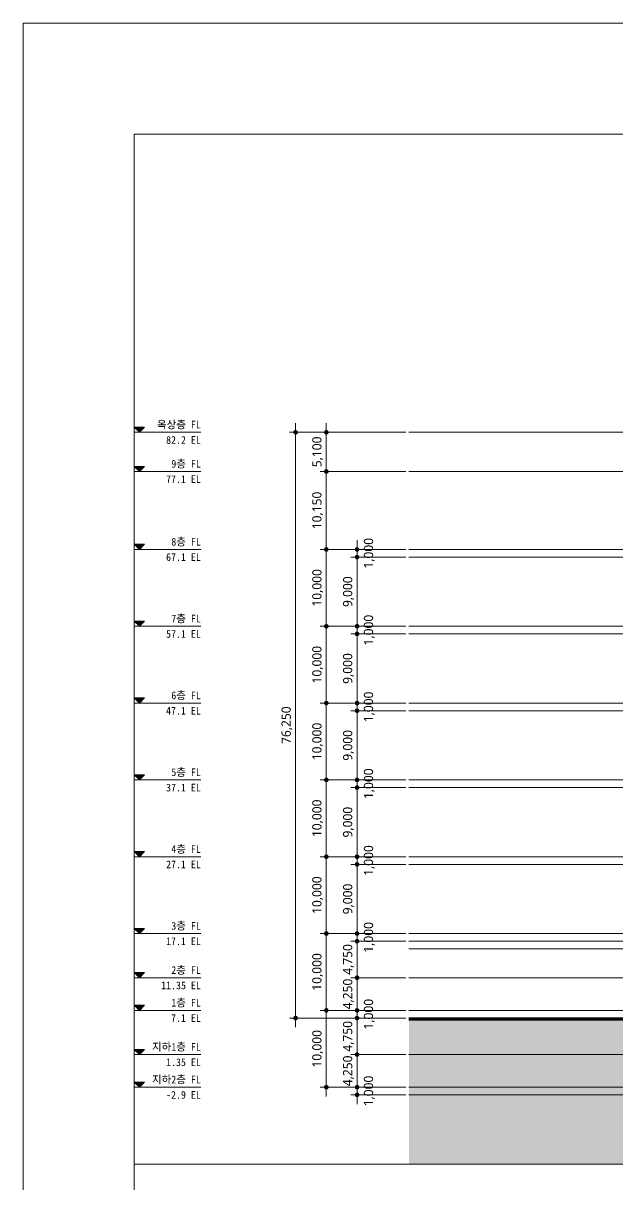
# Model space of a CAD drawing. Header units: millimetres. Extents: x 0 to 420000, y 0 to 297000.
# Drawn here: x 0 to 77252, y 145925 to 297000 of the extents above; entities that cross this region are included whole.
import ezdxf
from ezdxf.enums import TextEntityAlignment as Align

# ---------------------------------------------------------------- set-up
doc = ezdxf.new("R2010")
doc.units = ezdxf.units.MM
doc.linetypes.add('CEN', pattern=[62, 60, -1, 0, -1])
doc.layers.get('Defpoints').update_dxf_attribs({"color": 140})
for name, color, linetype, lineweight in [('A-AXIS-LINE', 1, 'CEN', 15), ('A-ELEV-LIN3', 8, 'Continuous', 18), ('A-GRND', 2, 'Continuous', 40)]:
    doc.layers.add(name, color=color, linetype=linetype, lineweight=lineweight)
doc.layers.add('A-XXXX-NPLT', color=144, linetype='Continuous', lineweight=15, plot=False)
doc.layers.add('A-XXXX-SOLD', color=252, linetype='Continuous')
doc.styles.add('HY울릉도L', font='')
doc.styles.add('돋움체', font='')
doc.styles.add('맑은고딕', font='')
doc.styles.get('HY울릉도L').set_extended_font_data('HYwulM')
doc.styles.get('돋움체').set_extended_font_data('DotumChe')
doc.styles.get('맑은고딕').set_extended_font_data('Malgun Gothic')
doc.dimstyles.new('CDIM', dxfattribs={"dimtxt": 3, "dimasz": 1.5, "dimexe": 2, "dimexo": 1, "dimgap": 1, "dimtad": 1, "dimdec": 0, "dimrnd": 0.5, "dimzin": 0, "dimdsep": 32, "dimlunit": 6, "dimtxsty": 'HY울릉도L', "dimblk1": '_CIDOT', "dimblk2": '_CIDOT', "dimsah": 1, "dimcen": 5.5, "dimclrd": 2, "dimclre": 2, "dimclrt": 7, "dimadec": 0, "dimazin": 0, "dimtfac": 1, "dimtdec": 0, "dimtix": 1, "dimtmove": 2, "dimatfit": 1, "dimldrblk": '_CIDOT', "dimfxl": 1, "dimtolj": 1, "dimtzin": 0, "dimlwd": -1, "dimarcsym": 0})

# ---------------------------------------------------------------- blocks, each defined once
blk = doc.blocks.new('_CIDOT')
at = {"color": 0, "linetype": 'ByBlock'}
blk.add_line((2, 0), (-1, 0), dxfattribs=at)
at = {"color": 0, "linetype": 'ByBlock', "const_width": 0.5}
blk.add_lwpolyline([(-0.25, 0, 1), (0.25, 0, 1)], format="xyb", close=True, dxfattribs=at)
blk = doc.blocks.new('*D209')
at = {"layer": 'A-XXXX-NPLT', "lineweight": -2, "transparency": 16777216}
for p, q in [((4631388, -360969), (4620238, -360969)), ((4631388, -371119), (4620238, -371119))]:
    blk.add_line(p, q, dxfattribs=at)
at = {"layer": 'A-XXXX-NPLT', "transparency": 16777216}
blk.add_line((4621038, -370519), (4621038, -361569), dxfattribs=at)
at = {"layer": 'Defpoints', "color": 0, "transparency": 16777216}
for p in [(4621038, -360969), (4631788, -360969), (4631788, -371119)]:
    blk.add_point(p, dxfattribs=at)
at = {"layer": 'A-XXXX-NPLT', "transparency": 16777216, "xscale": 600, "yscale": 600, "zscale": 600}
for p, rotation in [((4621038, -360969), 90), ((4621038, -371119), 270)]:
    blk.add_blockref('_CIDOT', p, dxfattribs=dict(at, rotation=rotation))
at = {"layer": 'A-XXXX-NPLT', "color": 3, "transparency": 16777216, "insert": (4619914, -366044), "char_height": 1200, "attachment_point": 5, "rotation": 90, "style": '맑은고딕'}
blk.add_mtext('\\A1;10,150', dxfattribs=at)
blk = doc.blocks.new('*D210')
at = {"layer": 'A-XXXX-NPLT', "lineweight": -2, "transparency": 16777216}
for p, q in [((4631388, -371119), (4620238, -371119)), ((4631388, -381119), (4620238, -381119))]:
    blk.add_line(p, q, dxfattribs=at)
at = {"layer": 'A-XXXX-NPLT', "transparency": 16777216}
blk.add_line((4621038, -371719), (4621038, -380519), dxfattribs=at)
at = {"layer": 'Defpoints', "color": 0, "transparency": 16777216}
for p in [(4631788, -371119), (4621038, -381119), (4631788, -381119)]:
    blk.add_point(p, dxfattribs=at)
at = {"layer": 'A-XXXX-NPLT', "transparency": 16777216, "xscale": 600, "yscale": 600, "zscale": 600}
for p, rotation in [((4621038, -371119), 90), ((4621038, -381119), 270)]:
    blk.add_blockref('_CIDOT', p, dxfattribs=dict(at, rotation=rotation))
at = {"layer": 'A-XXXX-NPLT', "color": 3, "transparency": 16777216, "insert": (4619914, -376119), "char_height": 1200, "attachment_point": 5, "rotation": 90, "style": '맑은고딕'}
blk.add_mtext('\\A1;10,000', dxfattribs=at)
blk = doc.blocks.new('*D211')
at = {"layer": 'A-XXXX-NPLT', "lineweight": -2, "transparency": 16777216}
for p, q in [((4631388, -381119), (4620238, -381119)), ((4631388, -391119), (4620238, -391119))]:
    blk.add_line(p, q, dxfattribs=at)
at = {"layer": 'A-XXXX-NPLT', "transparency": 16777216}
blk.add_line((4621038, -381719), (4621038, -390519), dxfattribs=at)
at = {"layer": 'Defpoints', "color": 0, "transparency": 16777216}
for p in [(4631788, -381119), (4621038, -391119), (4631788, -391119)]:
    blk.add_point(p, dxfattribs=at)
at = {"layer": 'A-XXXX-NPLT', "transparency": 16777216, "xscale": 600, "yscale": 600, "zscale": 600}
for p, rotation in [((4621038, -381119), 90), ((4621038, -391119), 270)]:
    blk.add_blockref('_CIDOT', p, dxfattribs=dict(at, rotation=rotation))
at = {"layer": 'A-XXXX-NPLT', "color": 3, "transparency": 16777216, "insert": (4619914, -386119), "char_height": 1200, "attachment_point": 5, "rotation": 90, "style": '맑은고딕'}
blk.add_mtext('\\A1;10,000', dxfattribs=at)
blk = doc.blocks.new('*D194')
at = {"layer": 'A-XXXX-NPLT', "lineweight": -2, "transparency": 16777216}
for p, q in [((4631388, -391119), (4620238, -391119)), ((4631388, -401119), (4620238, -401119))]:
    blk.add_line(p, q, dxfattribs=at)
at = {"layer": 'A-XXXX-NPLT', "transparency": 16777216}
blk.add_line((4621038, -391719), (4621038, -400519), dxfattribs=at)
at = {"layer": 'Defpoints', "color": 0, "transparency": 16777216}
for p in [(4631788, -391119), (4621038, -401119), (4631788, -401119)]:
    blk.add_point(p, dxfattribs=at)
at = {"layer": 'A-XXXX-NPLT', "transparency": 16777216, "xscale": 600, "yscale": 600, "zscale": 600}
for p, rotation in [((4621038, -391119), 90), ((4621038, -401119), 270)]:
    blk.add_blockref('_CIDOT', p, dxfattribs=dict(at, rotation=rotation))
at = {"layer": 'A-XXXX-NPLT', "color": 3, "transparency": 16777216, "insert": (4619914, -396119), "char_height": 1200, "attachment_point": 5, "rotation": 90, "style": '맑은고딕'}
blk.add_mtext('\\A1;10,000', dxfattribs=at)
blk = doc.blocks.new('*D195')
at = {"layer": 'A-XXXX-NPLT', "lineweight": -2, "transparency": 16777216}
for p, q in [((4631388, -401119), (4620238, -401119)), ((4631388, -411119), (4620238, -411119))]:
    blk.add_line(p, q, dxfattribs=at)
at = {"layer": 'A-XXXX-NPLT', "transparency": 16777216}
blk.add_line((4621038, -401719), (4621038, -410519), dxfattribs=at)
at = {"layer": 'Defpoints', "color": 0, "transparency": 16777216}
for p in [(4631788, -401119), (4621038, -411119), (4631788, -411119)]:
    blk.add_point(p, dxfattribs=at)
at = {"layer": 'A-XXXX-NPLT', "transparency": 16777216, "xscale": 600, "yscale": 600, "zscale": 600}
for p, rotation in [((4621038, -401119), 90), ((4621038, -411119), 270)]:
    blk.add_blockref('_CIDOT', p, dxfattribs=dict(at, rotation=rotation))
at = {"layer": 'A-XXXX-NPLT', "color": 3, "transparency": 16777216, "insert": (4619914, -406119), "char_height": 1200, "attachment_point": 5, "rotation": 90, "style": '맑은고딕'}
blk.add_mtext('\\A1;10,000', dxfattribs=at)
blk = doc.blocks.new('*D196')
at = {"layer": 'A-XXXX-NPLT', "lineweight": -2, "transparency": 16777216}
for p, q in [((4631388, -411119), (4620238, -411119)), ((4631388, -421119), (4620238, -421119))]:
    blk.add_line(p, q, dxfattribs=at)
at = {"layer": 'A-XXXX-NPLT', "transparency": 16777216}
blk.add_line((4621038, -411719), (4621038, -420519), dxfattribs=at)
at = {"layer": 'Defpoints', "color": 0, "transparency": 16777216}
for p in [(4631788, -411119), (4621038, -421119), (4631788, -421119)]:
    blk.add_point(p, dxfattribs=at)
at = {"layer": 'A-XXXX-NPLT', "transparency": 16777216, "xscale": 600, "yscale": 600, "zscale": 600}
for p, rotation in [((4621038, -411119), 90), ((4621038, -421119), 270)]:
    blk.add_blockref('_CIDOT', p, dxfattribs=dict(at, rotation=rotation))
at = {"layer": 'A-XXXX-NPLT', "color": 3, "transparency": 16777216, "insert": (4619914, -416119), "char_height": 1200, "attachment_point": 5, "rotation": 90, "style": '맑은고딕'}
blk.add_mtext('\\A1;10,000', dxfattribs=at)
blk = doc.blocks.new('*D197')
at = {"layer": 'A-XXXX-NPLT', "lineweight": -2, "transparency": 16777216}
for p, q in [((4631388, -431119), (4620238, -431119)), ((4631388, -441119), (4620238, -441119))]:
    blk.add_line(p, q, dxfattribs=at)
at = {"layer": 'A-XXXX-NPLT', "transparency": 16777216}
blk.add_line((4621038, -431719), (4621038, -440519), dxfattribs=at)
at = {"layer": 'Defpoints', "color": 0, "transparency": 16777216}
for p in [(4631788, -431119), (4621038, -441119), (4631788, -441119)]:
    blk.add_point(p, dxfattribs=at)
at = {"layer": 'A-XXXX-NPLT', "transparency": 16777216, "xscale": 600, "yscale": 600, "zscale": 600}
for p, rotation in [((4621038, -431119), 90), ((4621038, -441119), 270)]:
    blk.add_blockref('_CIDOT', p, dxfattribs=dict(at, rotation=rotation))
at = {"layer": 'A-XXXX-NPLT', "color": 3, "transparency": 16777216, "insert": (4619914, -436119), "char_height": 1200, "attachment_point": 5, "rotation": 90, "style": '맑은고딕'}
blk.add_mtext('\\A1;10,000', dxfattribs=at)
blk = doc.blocks.new('*D198')
at = {"layer": 'A-XXXX-NPLT', "transparency": 16777216}
for p, q in [((4625038, -370519), (4625038, -369919)), ((4625038, -372119), (4625038, -371119)), ((4625038, -372719), (4625038, -373319))]:
    blk.add_line(p, q, dxfattribs=at)
at = {"layer": 'A-XXXX-NPLT', "lineweight": -2, "transparency": 16777216}
for p, q in [((4631388, -371119), (4624238, -371119)), ((4631388, -372119), (4624238, -372119))]:
    blk.add_line(p, q, dxfattribs=at)
at = {"layer": 'Defpoints', "color": 0, "transparency": 16777216}
for p in [(4625038, -371119), (4631788, -371119), (4631788, -372119)]:
    blk.add_point(p, dxfattribs=at)
at = {"layer": 'A-XXXX-NPLT', "transparency": 16777216, "xscale": 600, "yscale": 600, "zscale": 600}
for p, rotation in [((4625038, -371119), 270), ((4625038, -372119), 90)]:
    blk.add_blockref('_CIDOT', p, dxfattribs=dict(at, rotation=rotation))
at = {"layer": 'A-XXXX-NPLT', "color": 3, "transparency": 16777216, "insert": (4626633, -371619), "char_height": 1200, "attachment_point": 5, "rotation": 90, "style": '맑은고딕'}
blk.add_mtext('\\A1;1,000', dxfattribs=at)
blk = doc.blocks.new('*D199')
at = {"layer": 'A-XXXX-NPLT', "lineweight": -2, "transparency": 16777216}
for p, q in [((4631388, -372119), (4624238, -372119)), ((4631388, -381119), (4624238, -381119))]:
    blk.add_line(p, q, dxfattribs=at)
at = {"layer": 'A-XXXX-NPLT', "transparency": 16777216}
blk.add_line((4625038, -372719), (4625038, -380519), dxfattribs=at)
at = {"layer": 'Defpoints', "color": 0, "transparency": 16777216}
for p in [(4631788, -372119), (4625038, -381119), (4631788, -381119)]:
    blk.add_point(p, dxfattribs=at)
at = {"layer": 'A-XXXX-NPLT', "transparency": 16777216, "xscale": 600, "yscale": 600, "zscale": 600}
for p, rotation in [((4625038, -372119), 90), ((4625038, -381119), 270)]:
    blk.add_blockref('_CIDOT', p, dxfattribs=dict(at, rotation=rotation))
at = {"layer": 'A-XXXX-NPLT', "color": 3, "transparency": 16777216, "insert": (4623917, -376619), "char_height": 1200, "attachment_point": 5, "rotation": 90, "style": '맑은고딕'}
blk.add_mtext('\\A1;9,000', dxfattribs=at)
blk = doc.blocks.new('*D200')
at = {"layer": 'A-XXXX-NPLT', "transparency": 16777216}
for p, q in [((4625038, -380519), (4625038, -379919)), ((4625038, -382119), (4625038, -381119)), ((4625038, -382719), (4625038, -383319))]:
    blk.add_line(p, q, dxfattribs=at)
at = {"layer": 'A-XXXX-NPLT', "lineweight": -2, "transparency": 16777216}
for p, q in [((4631388, -381119), (4624238, -381119)), ((4631388, -382119), (4624238, -382119))]:
    blk.add_line(p, q, dxfattribs=at)
at = {"layer": 'Defpoints', "color": 0, "transparency": 16777216}
for p in [(4625038, -381119), (4631788, -381119), (4631788, -382119)]:
    blk.add_point(p, dxfattribs=at)
at = {"layer": 'A-XXXX-NPLT', "transparency": 16777216, "xscale": 600, "yscale": 600, "zscale": 600}
for p, rotation in [((4625038, -381119), 270), ((4625038, -382119), 90)]:
    blk.add_blockref('_CIDOT', p, dxfattribs=dict(at, rotation=rotation))
at = {"layer": 'A-XXXX-NPLT', "color": 3, "transparency": 16777216, "insert": (4626633, -381619), "char_height": 1200, "attachment_point": 5, "rotation": 90, "style": '맑은고딕'}
blk.add_mtext('\\A1;1,000', dxfattribs=at)
blk = doc.blocks.new('*D201')
at = {"layer": 'A-XXXX-NPLT', "lineweight": -2, "transparency": 16777216}
for p, q in [((4631388, -382119), (4624238, -382119)), ((4631388, -391119), (4624238, -391119))]:
    blk.add_line(p, q, dxfattribs=at)
at = {"layer": 'A-XXXX-NPLT', "transparency": 16777216}
blk.add_line((4625038, -382719), (4625038, -390519), dxfattribs=at)
at = {"layer": 'Defpoints', "color": 0, "transparency": 16777216}
for p in [(4631788, -382119), (4625038, -391119), (4631788, -391119)]:
    blk.add_point(p, dxfattribs=at)
at = {"layer": 'A-XXXX-NPLT', "transparency": 16777216, "xscale": 600, "yscale": 600, "zscale": 600}
for p, rotation in [((4625038, -382119), 90), ((4625038, -391119), 270)]:
    blk.add_blockref('_CIDOT', p, dxfattribs=dict(at, rotation=rotation))
at = {"layer": 'A-XXXX-NPLT', "color": 3, "transparency": 16777216, "insert": (4623917, -386619), "char_height": 1200, "attachment_point": 5, "rotation": 90, "style": '맑은고딕'}
blk.add_mtext('\\A1;9,000', dxfattribs=at)
blk = doc.blocks.new('*D202')
at = {"layer": 'A-XXXX-NPLT', "lineweight": -2, "transparency": 16777216}
for p, q in [((4631388, -391119), (4624238, -391119)), ((4631388, -392119), (4624238, -392119))]:
    blk.add_line(p, q, dxfattribs=at)
at = {"layer": 'A-XXXX-NPLT', "transparency": 16777216}
for p, q in [((4625038, -390519), (4625038, -389919)), ((4625038, -392119), (4625038, -391119)), ((4625038, -392719), (4625038, -393319))]:
    blk.add_line(p, q, dxfattribs=at)
at = {"layer": 'Defpoints', "color": 0, "transparency": 16777216}
for p in [(4625038, -391119), (4631788, -391119), (4631788, -392119)]:
    blk.add_point(p, dxfattribs=at)
at = {"layer": 'A-XXXX-NPLT', "transparency": 16777216, "xscale": 600, "yscale": 600, "zscale": 600}
for p, rotation in [((4625038, -391119), 270), ((4625038, -392119), 90)]:
    blk.add_blockref('_CIDOT', p, dxfattribs=dict(at, rotation=rotation))
at = {"layer": 'A-XXXX-NPLT', "color": 3, "transparency": 16777216, "insert": (4626633, -391619), "char_height": 1200, "attachment_point": 5, "rotation": 90, "style": '맑은고딕'}
blk.add_mtext('\\A1;1,000', dxfattribs=at)
blk = doc.blocks.new('*D203')
at = {"layer": 'A-XXXX-NPLT', "lineweight": -2, "transparency": 16777216}
for p, q in [((4631388, -392119), (4624238, -392119)), ((4631388, -401119), (4624238, -401119))]:
    blk.add_line(p, q, dxfattribs=at)
at = {"layer": 'A-XXXX-NPLT', "transparency": 16777216}
blk.add_line((4625038, -392719), (4625038, -400519), dxfattribs=at)
at = {"layer": 'Defpoints', "color": 0, "transparency": 16777216}
for p in [(4631788, -392119), (4625038, -401119), (4631788, -401119)]:
    blk.add_point(p, dxfattribs=at)
at = {"layer": 'A-XXXX-NPLT', "transparency": 16777216, "xscale": 600, "yscale": 600, "zscale": 600}
for p, rotation in [((4625038, -392119), 90), ((4625038, -401119), 270)]:
    blk.add_blockref('_CIDOT', p, dxfattribs=dict(at, rotation=rotation))
at = {"layer": 'A-XXXX-NPLT', "color": 3, "transparency": 16777216, "insert": (4623917, -396619), "char_height": 1200, "attachment_point": 5, "rotation": 90, "style": '맑은고딕'}
blk.add_mtext('\\A1;9,000', dxfattribs=at)
blk = doc.blocks.new('*D204')
at = {"layer": 'A-XXXX-NPLT', "transparency": 16777216}
for p, q in [((4625038, -400519), (4625038, -399919)), ((4625038, -402119), (4625038, -401119)), ((4625038, -402719), (4625038, -403319))]:
    blk.add_line(p, q, dxfattribs=at)
at = {"layer": 'A-XXXX-NPLT', "lineweight": -2, "transparency": 16777216}
for p, q in [((4631388, -401119), (4624238, -401119)), ((4631388, -402119), (4624238, -402119))]:
    blk.add_line(p, q, dxfattribs=at)
at = {"layer": 'Defpoints', "color": 0, "transparency": 16777216}
for p in [(4625038, -401119), (4631788, -401119), (4631788, -402119)]:
    blk.add_point(p, dxfattribs=at)
at = {"layer": 'A-XXXX-NPLT', "transparency": 16777216, "xscale": 600, "yscale": 600, "zscale": 600}
for p, rotation in [((4625038, -401119), 270), ((4625038, -402119), 90)]:
    blk.add_blockref('_CIDOT', p, dxfattribs=dict(at, rotation=rotation))
at = {"layer": 'A-XXXX-NPLT', "color": 3, "transparency": 16777216, "insert": (4626633, -401619), "char_height": 1200, "attachment_point": 5, "rotation": 90, "style": '맑은고딕'}
blk.add_mtext('\\A1;1,000', dxfattribs=at)
blk = doc.blocks.new('*D205')
at = {"layer": 'A-XXXX-NPLT', "lineweight": -2, "transparency": 16777216}
for p, q in [((4631388, -402119), (4624238, -402119)), ((4631388, -411119), (4624238, -411119))]:
    blk.add_line(p, q, dxfattribs=at)
at = {"layer": 'A-XXXX-NPLT', "transparency": 16777216}
blk.add_line((4625038, -402719), (4625038, -410519), dxfattribs=at)
at = {"layer": 'Defpoints', "color": 0, "transparency": 16777216}
for p in [(4631788, -402119), (4625038, -411119), (4631788, -411119)]:
    blk.add_point(p, dxfattribs=at)
at = {"layer": 'A-XXXX-NPLT', "transparency": 16777216, "xscale": 600, "yscale": 600, "zscale": 600}
for p, rotation in [((4625038, -402119), 90), ((4625038, -411119), 270)]:
    blk.add_blockref('_CIDOT', p, dxfattribs=dict(at, rotation=rotation))
at = {"layer": 'A-XXXX-NPLT', "color": 3, "transparency": 16777216, "insert": (4623917, -406619), "char_height": 1200, "attachment_point": 5, "rotation": 90, "style": '맑은고딕'}
blk.add_mtext('\\A1;9,000', dxfattribs=at)
blk = doc.blocks.new('*D206')
at = {"layer": 'A-XXXX-NPLT', "transparency": 16777216}
for p, q in [((4625038, -410519), (4625038, -409919)), ((4625038, -412119), (4625038, -411119)), ((4625038, -412719), (4625038, -413319))]:
    blk.add_line(p, q, dxfattribs=at)
at = {"layer": 'A-XXXX-NPLT', "lineweight": -2, "transparency": 16777216}
for p, q in [((4631388, -411119), (4624238, -411119)), ((4631388, -412119), (4624238, -412119))]:
    blk.add_line(p, q, dxfattribs=at)
at = {"layer": 'Defpoints', "color": 0, "transparency": 16777216}
for p in [(4625038, -411119), (4631788, -411119), (4631788, -412119)]:
    blk.add_point(p, dxfattribs=at)
at = {"layer": 'A-XXXX-NPLT', "transparency": 16777216, "xscale": 600, "yscale": 600, "zscale": 600}
for p, rotation in [((4625038, -411119), 270), ((4625038, -412119), 90)]:
    blk.add_blockref('_CIDOT', p, dxfattribs=dict(at, rotation=rotation))
at = {"layer": 'A-XXXX-NPLT', "color": 3, "transparency": 16777216, "insert": (4626633, -411619), "char_height": 1200, "attachment_point": 5, "rotation": 90, "style": '맑은고딕'}
blk.add_mtext('\\A1;1,000', dxfattribs=at)
blk = doc.blocks.new('*D207')
at = {"layer": 'A-XXXX-NPLT', "lineweight": -2, "transparency": 16777216}
for p, q in [((4631388, -412119), (4624238, -412119)), ((4631388, -421119), (4624238, -421119))]:
    blk.add_line(p, q, dxfattribs=at)
at = {"layer": 'A-XXXX-NPLT', "transparency": 16777216}
blk.add_line((4625038, -412719), (4625038, -420519), dxfattribs=at)
at = {"layer": 'Defpoints', "color": 0, "transparency": 16777216}
for p in [(4631788, -412119), (4625038, -421119), (4631788, -421119)]:
    blk.add_point(p, dxfattribs=at)
at = {"layer": 'A-XXXX-NPLT', "transparency": 16777216, "xscale": 600, "yscale": 600, "zscale": 600}
for p, rotation in [((4625038, -412119), 90), ((4625038, -421119), 270)]:
    blk.add_blockref('_CIDOT', p, dxfattribs=dict(at, rotation=rotation))
at = {"layer": 'A-XXXX-NPLT', "color": 3, "transparency": 16777216, "insert": (4623917, -416619), "char_height": 1200, "attachment_point": 5, "rotation": 90, "style": '맑은고딕'}
blk.add_mtext('\\A1;9,000', dxfattribs=at)
blk = doc.blocks.new('*D208')
at = {"layer": 'A-XXXX-NPLT', "transparency": 16777216}
for p, q in [((4625038, -420519), (4625038, -419919)), ((4625038, -422119), (4625038, -421119)), ((4625038, -422719), (4625038, -423319))]:
    blk.add_line(p, q, dxfattribs=at)
at = {"layer": 'A-XXXX-NPLT', "lineweight": -2, "transparency": 16777216}
for p, q in [((4631388, -421119), (4624238, -421119)), ((4631388, -422119), (4624238, -422119))]:
    blk.add_line(p, q, dxfattribs=at)
at = {"layer": 'Defpoints', "color": 0, "transparency": 16777216}
for p in [(4625038, -421119), (4631788, -421119), (4631788, -422119)]:
    blk.add_point(p, dxfattribs=at)
at = {"layer": 'A-XXXX-NPLT', "transparency": 16777216, "xscale": 600, "yscale": 600, "zscale": 600}
for p, rotation in [((4625038, -421119), 270), ((4625038, -422119), 90)]:
    blk.add_blockref('_CIDOT', p, dxfattribs=dict(at, rotation=rotation))
at = {"layer": 'A-XXXX-NPLT', "color": 3, "transparency": 16777216, "insert": (4626633, -421619), "char_height": 1200, "attachment_point": 5, "rotation": 90, "style": '맑은고딕'}
blk.add_mtext('\\A1;1,000', dxfattribs=at)
blk = doc.blocks.new('*D212')
at = {"layer": 'A-XXXX-NPLT', "transparency": 16777216}
for p, q in [((4625038, -421519), (4625038, -420919)), ((4625038, -422119), (4625038, -426869)), ((4625038, -427469), (4625038, -428069))]:
    blk.add_line(p, q, dxfattribs=at)
at = {"layer": 'A-XXXX-NPLT', "lineweight": -2, "transparency": 16777216}
for p, q in [((4631388, -422119), (4624238, -422119)), ((4631388, -426869), (4624238, -426869))]:
    blk.add_line(p, q, dxfattribs=at)
at = {"layer": 'Defpoints', "color": 0, "transparency": 16777216}
for p in [(4631788, -422119), (4625038, -426869), (4631788, -426869)]:
    blk.add_point(p, dxfattribs=at)
at = {"layer": 'A-XXXX-NPLT', "transparency": 16777216, "xscale": 600, "yscale": 600, "zscale": 600}
for p, rotation in [((4625038, -422119), 270), ((4625038, -426869), 90)]:
    blk.add_blockref('_CIDOT', p, dxfattribs=dict(at, rotation=rotation))
at = {"layer": 'A-XXXX-NPLT', "color": 3, "transparency": 16777216, "insert": (4623917, -424494), "char_height": 1200, "attachment_point": 5, "rotation": 90, "style": '맑은고딕'}
blk.add_mtext('\\A1;4,750', dxfattribs=at)
blk = doc.blocks.new('*D213')
at = {"layer": 'A-XXXX-NPLT', "transparency": 16777216}
for p, q in [((4625038, -430519), (4625038, -429919)), ((4625038, -432119), (4625038, -431119)), ((4625038, -432719), (4625038, -433319))]:
    blk.add_line(p, q, dxfattribs=at)
at = {"layer": 'A-XXXX-NPLT', "lineweight": -2, "transparency": 16777216}
for p, q in [((4631388, -431119), (4624238, -431119)), ((4631388, -432119), (4624238, -432119))]:
    blk.add_line(p, q, dxfattribs=at)
at = {"layer": 'Defpoints', "color": 0, "transparency": 16777216}
for p in [(4625038, -431119), (4631788, -431119), (4631788, -432119)]:
    blk.add_point(p, dxfattribs=at)
at = {"layer": 'A-XXXX-NPLT', "transparency": 16777216, "xscale": 600, "yscale": 600, "zscale": 600}
for p, rotation in [((4625038, -431119), 270), ((4625038, -432119), 90)]:
    blk.add_blockref('_CIDOT', p, dxfattribs=dict(at, rotation=rotation))
at = {"layer": 'A-XXXX-NPLT', "color": 3, "transparency": 16777216, "insert": (4626633, -431619), "char_height": 1200, "attachment_point": 5, "rotation": 90, "style": '맑은고딕'}
blk.add_mtext('\\A1;1,000', dxfattribs=at)
blk = doc.blocks.new('*D214')
at = {"layer": 'A-XXXX-NPLT', "lineweight": -2, "transparency": 16777216}
for p, q in [((4631388, -441119), (4624238, -441119)), ((4631388, -442119), (4624238, -442119))]:
    blk.add_line(p, q, dxfattribs=at)
at = {"layer": 'A-XXXX-NPLT', "transparency": 16777216}
for p, q in [((4625038, -440519), (4625038, -439919)), ((4625038, -442119), (4625038, -441119)), ((4625038, -442719), (4625038, -443319))]:
    blk.add_line(p, q, dxfattribs=at)
at = {"layer": 'Defpoints', "color": 0, "transparency": 16777216}
for p in [(4625038, -441119), (4631788, -441119), (4631788, -442119)]:
    blk.add_point(p, dxfattribs=at)
at = {"layer": 'A-XXXX-NPLT', "transparency": 16777216, "xscale": 600, "yscale": 600, "zscale": 600}
for p, rotation in [((4625038, -441119), 270), ((4625038, -442119), 90)]:
    blk.add_blockref('_CIDOT', p, dxfattribs=dict(at, rotation=rotation))
at = {"layer": 'A-XXXX-NPLT', "color": 3, "transparency": 16777216, "insert": (4626633, -441619), "char_height": 1200, "attachment_point": 5, "rotation": 90, "style": '맑은고딕'}
blk.add_mtext('\\A1;1,000', dxfattribs=at)
blk = doc.blocks.new('*D215')
at = {"layer": 'A-XXXX-NPLT', "lineweight": -2, "transparency": 16777216}
for p, q in [((4631388, -355869), (4620238, -355869)), ((4631388, -360969), (4620238, -360969))]:
    blk.add_line(p, q, dxfattribs=at)
at = {"layer": 'A-XXXX-NPLT', "transparency": 16777216}
blk.add_line((4621038, -360369), (4621038, -356469), dxfattribs=at)
at = {"layer": 'Defpoints', "color": 0, "transparency": 16777216}
for p in [(4621038, -355869), (4631788, -355869), (4631788, -360969)]:
    blk.add_point(p, dxfattribs=at)
at = {"layer": 'A-XXXX-NPLT', "transparency": 16777216, "xscale": 600, "yscale": 600, "zscale": 600}
for p, rotation in [((4621038, -355869), 90), ((4621038, -360969), 270)]:
    blk.add_blockref('_CIDOT', p, dxfattribs=dict(at, rotation=rotation))
at = {"layer": 'A-XXXX-NPLT', "color": 3, "transparency": 16777216, "insert": (4619914, -358419), "char_height": 1200, "attachment_point": 5, "rotation": 90, "style": '맑은고딕'}
blk.add_mtext('\\A1;5,100', dxfattribs=at)
blk = doc.blocks.new('*D216')
at = {"layer": 'A-XXXX-NPLT', "lineweight": -2, "transparency": 16777216}
for p, q in [((4631388, -355869), (4616238, -355869)), ((4631388, -432119), (4616238, -432119))]:
    blk.add_line(p, q, dxfattribs=at)
at = {"layer": 'A-XXXX-NPLT', "transparency": 16777216}
blk.add_line((4617038, -431519), (4617038, -356469), dxfattribs=at)
at = {"layer": 'Defpoints', "color": 0, "transparency": 16777216}
for p in [(4617038, -355869), (4631788, -355869), (4631788, -432119)]:
    blk.add_point(p, dxfattribs=at)
at = {"layer": 'A-XXXX-NPLT', "transparency": 16777216, "xscale": 600, "yscale": 600, "zscale": 600}
for p, rotation in [((4617038, -355869), 90), ((4617038, -432119), 270)]:
    blk.add_blockref('_CIDOT', p, dxfattribs=dict(at, rotation=rotation))
at = {"layer": 'A-XXXX-NPLT', "color": 3, "transparency": 16777216, "insert": (4615917, -393994), "char_height": 1200, "attachment_point": 5, "rotation": 90, "style": '맑은고딕'}
blk.add_mtext('\\A1;76,250', dxfattribs=at)
blk = doc.blocks.new('*D219')
at = {"layer": 'A-XXXX-NPLT', "lineweight": -2, "transparency": 16777216}
for p, q in [((4631388, -421119), (4620238, -421119)), ((4631388, -431119), (4620238, -431119))]:
    blk.add_line(p, q, dxfattribs=at)
at = {"layer": 'A-XXXX-NPLT', "transparency": 16777216}
blk.add_line((4621038, -421719), (4621038, -430519), dxfattribs=at)
at = {"layer": 'Defpoints', "color": 0, "transparency": 16777216}
for p in [(4631788, -421119), (4621038, -431119), (4631788, -431119)]:
    blk.add_point(p, dxfattribs=at)
at = {"layer": 'A-XXXX-NPLT', "transparency": 16777216, "xscale": 600, "yscale": 600, "zscale": 600}
for p, rotation in [((4621038, -421119), 90), ((4621038, -431119), 270)]:
    blk.add_blockref('_CIDOT', p, dxfattribs=dict(at, rotation=rotation))
at = {"layer": 'A-XXXX-NPLT', "color": 3, "transparency": 16777216, "insert": (4619914, -426119), "char_height": 1200, "attachment_point": 5, "rotation": 90, "style": '맑은고딕'}
blk.add_mtext('\\A1;10,000', dxfattribs=at)
blk = doc.blocks.new('*D220')
at = {"layer": 'A-XXXX-NPLT', "transparency": 16777216}
for p, q in [((4625038, -426269), (4625038, -425669)), ((4625038, -426869), (4625038, -431119)), ((4625038, -431719), (4625038, -432319))]:
    blk.add_line(p, q, dxfattribs=at)
at = {"layer": 'A-XXXX-NPLT', "lineweight": -2, "transparency": 16777216}
for p, q in [((4631388, -426869), (4624238, -426869)), ((4631388, -431119), (4624238, -431119))]:
    blk.add_line(p, q, dxfattribs=at)
at = {"layer": 'Defpoints', "color": 0, "transparency": 16777216}
for p in [(4631788, -426869), (4625038, -431119), (4631788, -431119)]:
    blk.add_point(p, dxfattribs=at)
at = {"layer": 'A-XXXX-NPLT', "transparency": 16777216, "xscale": 600, "yscale": 600, "zscale": 600}
for p, rotation in [((4625038, -426869), 270), ((4625038, -431119), 90)]:
    blk.add_blockref('_CIDOT', p, dxfattribs=dict(at, rotation=rotation))
at = {"layer": 'A-XXXX-NPLT', "color": 3, "transparency": 16777216, "insert": (4623917, -428994), "char_height": 1200, "attachment_point": 5, "rotation": 90, "style": '맑은고딕'}
blk.add_mtext('\\A1;4,250', dxfattribs=at)
blk = doc.blocks.new('*D217')
at = {"layer": 'A-XXXX-NPLT', "transparency": 16777216}
for p, q in [((4625038, -431519), (4625038, -430919)), ((4625038, -432119), (4625038, -436869)), ((4625038, -437469), (4625038, -438069))]:
    blk.add_line(p, q, dxfattribs=at)
at = {"layer": 'A-XXXX-NPLT', "lineweight": -2, "transparency": 16777216}
for p, q in [((4631388, -432119), (4624238, -432119)), ((4631388, -436869), (4624238, -436869))]:
    blk.add_line(p, q, dxfattribs=at)
at = {"layer": 'Defpoints', "color": 0, "transparency": 16777216}
for p in [(4631788, -432119), (4625038, -436869), (4631788, -436869)]:
    blk.add_point(p, dxfattribs=at)
at = {"layer": 'A-XXXX-NPLT', "transparency": 16777216, "xscale": 600, "yscale": 600, "zscale": 600}
for p, rotation in [((4625038, -432119), 270), ((4625038, -436869), 90)]:
    blk.add_blockref('_CIDOT', p, dxfattribs=dict(at, rotation=rotation))
at = {"layer": 'A-XXXX-NPLT', "color": 3, "transparency": 16777216, "insert": (4623917, -434494), "char_height": 1200, "attachment_point": 5, "rotation": 90, "style": '맑은고딕'}
blk.add_mtext('\\A1;4,750', dxfattribs=at)
blk = doc.blocks.new('*D218')
at = {"layer": 'A-XXXX-NPLT', "transparency": 16777216}
for p, q in [((4625038, -436269), (4625038, -435669)), ((4625038, -436869), (4625038, -441119)), ((4625038, -441719), (4625038, -442319))]:
    blk.add_line(p, q, dxfattribs=at)
at = {"layer": 'A-XXXX-NPLT', "lineweight": -2, "transparency": 16777216}
for p, q in [((4631388, -436869), (4624238, -436869)), ((4631388, -441119), (4624238, -441119))]:
    blk.add_line(p, q, dxfattribs=at)
at = {"layer": 'Defpoints', "color": 0, "transparency": 16777216}
for p in [(4631788, -436869), (4625038, -441119), (4631788, -441119)]:
    blk.add_point(p, dxfattribs=at)
at = {"layer": 'A-XXXX-NPLT', "transparency": 16777216, "xscale": 600, "yscale": 600, "zscale": 600}
for p, rotation in [((4625038, -436869), 270), ((4625038, -441119), 90)]:
    blk.add_blockref('_CIDOT', p, dxfattribs=dict(at, rotation=rotation))
at = {"layer": 'A-XXXX-NPLT', "color": 3, "transparency": 16777216, "insert": (4623917, -438994), "char_height": 1200, "attachment_point": 5, "rotation": 90, "style": '맑은고딕'}
blk.add_mtext('\\A1;4,250', dxfattribs=at)
blk = doc.blocks.new('axis(220316)')
at = {"layer": 'A-XXXX-NPLT'}
for points in [[(4596704.7, -355868.7), (4597371.4, -355202), (4596038.1, -355202)], [(4596704.7, -360968.7), (4597371.4, -360302), (4596038.1, -360302)], [(4596704.7, -371118.7), (4597371.4, -370452), (4596038.1, -370452)], [(4596704.7, -381118.7), (4597371.4, -380452), (4596038.1, -380452)], [(4596704.7, -391118.7), (4597371.4, -390452), (4596038.1, -390452)], [(4596704.7, -401118.7), (4597371.4, -400452), (4596038.1, -400452)], [(4596704.7, -411118.7), (4597371.4, -410452), (4596038.1, -410452)], [(4596704.7, -421118.7), (4597371.4, -420452), (4596038.1, -420452)], [(4596704.7, -426868.7), (4597371.4, -426202), (4596038.1, -426202)], [(4596704.7, -431118.7), (4597371.4, -430452), (4596038.1, -430452)], [(4596704.7, -436868.7), (4597371.4, -436202), (4596038.1, -436202)], [(4596704.7, -441118.7), (4597371.4, -440452), (4596038.1, -440452)]]:
    blk.add_hatch(color=256, dxfattribs=at).paths.add_polyline_path(points)
at = {"layer": 'A-AXIS-LINE', "ltscale": 1000}
for p, q in [((4631788.1, -355868.7), (4955413.1, -355868.7)), ((4631788.1, -360968.7), (4955413.1, -360968.7)), ((4631788.1, -371118.7), (4955413.1, -371118.7)), ((4631788.1, -372118.7), (4955413.1, -372118.7)), ((4631788.1, -381118.7), (4955413.1, -381118.7)), ((4631788.1, -382118.7), (4955413.1, -382118.7)), ((4631788.1, -391118.7), (4955413.1, -391118.7)), ((4631788.1, -392118.7), (4955413.1, -392118.7)), ((4631788.1, -401118.7), (4955413.1, -401118.7)), ((4631788.1, -402118.7), (4955413.1, -402118.7)), ((4631788.1, -411118.7), (4955413.1, -411118.7)), ((4631788.1, -412118.7), (4955413.1, -412118.7)), ((4631788.1, -421118.7), (4955413.1, -421118.7)), ((4631788.1, -422118.7), (4955413.1, -422118.7)), ((4631788.1, -426868.7), (4955413.1, -426868.7)), ((4631788.1, -431118.7), (4955413.1, -431118.7)), ((4631788.1, -432118.7), (4955413.1, -432118.7)), ((4631788.1, -436868.7), (4955413.1, -436868.7)), ((4631788.1, -441118.7), (4955413.1, -441118.7)), ((4631788.1, -442118.7), (4955413.1, -442118.7))]:
    blk.add_line(p, q, dxfattribs=at)
at = {"layer": 'A-XXXX-NPLT'}
for p, q in [((4596038.1, -355202), (4596704.7, -355868.7)), ((4597371.4, -355202), (4596038.1, -355202)), ((4596038.1, -355868.7), (4604704.7, -355868.7)), ((4596704.7, -355868.7), (4597371.4, -355202)), ((4596038.1, -360302), (4596704.7, -360968.7)), ((4597371.4, -360302), (4596038.1, -360302)), ((4596038.1, -360968.7), (4604704.7, -360968.7)), ((4596704.7, -360968.7), (4597371.4, -360302)), ((4596038.1, -370452), (4596704.7, -371118.7)), ((4597371.4, -370452), (4596038.1, -370452)), ((4596038.1, -371118.7), (4604704.7, -371118.7)), ((4596704.7, -371118.7), (4597371.4, -370452)), ((4596038.1, -380452), (4596704.7, -381118.7)), ((4597371.4, -380452), (4596038.1, -380452)), ((4596704.7, -381118.7), (4597371.4, -380452)), ((4596038.1, -381118.7), (4604704.7, -381118.7)), ((4596038.1, -390452), (4596704.7, -391118.7)), ((4597371.4, -390452), (4596038.1, -390452)), ((4596038.1, -391118.7), (4604704.7, -391118.7)), ((4596704.7, -391118.7), (4597371.4, -390452)), ((4596038.1, -400452), (4596704.7, -401118.7)), ((4597371.4, -400452), (4596038.1, -400452)), ((4596038.1, -401118.7), (4604704.7, -401118.7)), ((4596704.7, -401118.7), (4597371.4, -400452)), ((4596038.1, -410452), (4596704.7, -411118.7)), ((4597371.4, -410452), (4596038.1, -410452)), ((4596704.7, -411118.7), (4597371.4, -410452)), ((4596038.1, -411118.7), (4604704.7, -411118.7)), ((4596038.1, -420452), (4596704.7, -421118.7)), ((4597371.4, -420452), (4596038.1, -420452)), ((4596038.1, -421118.7), (4604704.7, -421118.7)), ((4596704.7, -421118.7), (4597371.4, -420452)), ((4596038.1, -426202), (4596704.7, -426868.7)), ((4597371.4, -426202), (4596038.1, -426202)), ((4596038.1, -426868.7), (4604704.7, -426868.7)), ((4596704.7, -426868.7), (4597371.4, -426202)), ((4596038.1, -430452), (4596704.7, -431118.7)), ((4597371.4, -430452), (4596038.1, -430452)), ((4596704.7, -431118.7), (4597371.4, -430452)), ((4596038.1, -431118.7), (4604704.7, -431118.7)), ((4596038.1, -436202), (4596704.7, -436868.7)), ((4597371.4, -436202), (4596038.1, -436202)), ((4596704.7, -436868.7), (4597371.4, -436202)), ((4596038.1, -436868.7), (4604704.7, -436868.7)), ((4596038.1, -440452), (4596704.7, -441118.7)), ((4597371.4, -440452), (4596038.1, -440452)), ((4596038.1, -441118.7), (4604704.7, -441118.7)), ((4596704.7, -441118.7), (4597371.4, -440452))]:
    blk.add_line(p, q, dxfattribs=at)
at = {"layer": 'A-XXXX-NPLT', "style": '돋움체'}
for s, p in [('옥상층 FL', (4604704.7, -354868.7)), ('82.2 EL', (4604704.7, -356868.7)), ('9층 FL', (4604704.7, -359968.7)), ('77.1 EL', (4604704.7, -361968.7)), ('8층 FL', (4604704.7, -370118.7)), ('67.1 EL', (4604704.7, -372118.7)), ('7층 FL', (4604704.7, -380118.7)), ('57.1 EL', (4604704.7, -382118.7)), ('6층 FL', (4604704.7, -390118.7)), ('47.1 EL', (4604704.7, -392118.7)), ('5층 FL', (4604704.7, -400118.7)), ('37.1 EL', (4604704.7, -402118.7)), ('4층 FL', (4604704.7, -410118.7)), ('27.1 EL', (4604704.7, -412118.7)), ('3층 FL', (4604704.7, -420118.7)), ('17.1 EL', (4604704.7, -422118.7)), ('2층 FL', (4604704.7, -425868.7)), ('11.35 EL', (4604704.7, -427868.7)), ('1층 FL', (4604704.7, -430118.7)), ('7.1 EL', (4604704.7, -432118.7)), ('지하1층 FL', (4604704.7, -435868.7)), ('1.35 EL', (4604704.7, -437868.7)), ('지하2층 FL', (4604704.7, -440118.7)), ('-2.9 EL', (4604704.7, -442118.7))]:
    blk.add_text(s, height=1000, dxfattribs=at).set_placement(p, align=Align.MIDDLE_RIGHT)
at = {"layer": 'A-XXXX-NPLT'}
for base, p1, p2, picture, middle in [((4617038.1, -355868.7), (4631788.1, -432118.7), (4631788.1, -355868.7), '*D216', (4615917.4, -393993.7)), ((4621038.1, -355868.7), (4631788.1, -360968.7), (4631788.1, -355868.7), '*D215', (4619914.2, -358418.7)), ((4621038.1, -360968.7), (4631788.1, -371118.7), (4631788.1, -360968.7), '*D209', (4619914.2, -366043.7)), ((4621038.1, -381118.7), (4631788.1, -371118.7), (4631788.1, -381118.7), '*D210', (4619914.2, -376118.7)), ((4625038.1, -381118.7), (4631788.1, -372118.7), (4631788.1, -381118.7), '*D199', (4623917.4, -376618.7)), ((4621038.1, -391118.7), (4631788.1, -381118.7), (4631788.1, -391118.7), '*D211', (4619914.2, -386118.7)), ((4625038.1, -391118.7), (4631788.1, -382118.7), (4631788.1, -391118.7), '*D201', (4623917.4, -386618.7)), ((4621038.1, -401118.7), (4631788.1, -391118.7), (4631788.1, -401118.7), '*D194', (4619914.2, -396118.7)), ((4625038.1, -401118.7), (4631788.1, -392118.7), (4631788.1, -401118.7), '*D203', (4623917.4, -396618.7)), ((4621038.1, -411118.7), (4631788.1, -401118.7), (4631788.1, -411118.7), '*D195', (4619914.2, -406118.7)), ((4625038.1, -411118.7), (4631788.1, -402118.7), (4631788.1, -411118.7), '*D205', (4623917.4, -406618.7)), ((4621038.1, -421118.7), (4631788.1, -411118.7), (4631788.1, -421118.7), '*D196', (4619914.2, -416118.7)), ((4625038.1, -421118.7), (4631788.1, -412118.7), (4631788.1, -421118.7), '*D207', (4623917.4, -416618.7)), ((4621038.1, -431118.7), (4631788.1, -421118.7), (4631788.1, -431118.7), '*D219', (4619914.2, -426118.7)), ((4625038.1, -426868.7), (4631788.1, -422118.7), (4631788.1, -426868.7), '*D212', (4623917.4, -424493.7)), ((4625038.1, -431118.7), (4631788.1, -426868.7), (4631788.1, -431118.7), '*D220', (4623917.4, -428993.7)), ((4621038.1, -441118.7), (4631788.1, -431118.7), (4631788.1, -441118.7), '*D197', (4619914.2, -436118.7)), ((4625038.1, -436868.7), (4631788.1, -432118.7), (4631788.1, -436868.7), '*D217', (4623917.4, -434493.7)), ((4625038.1, -441118.7), (4631788.1, -436868.7), (4631788.1, -441118.7), '*D218', (4623917.4, -438993.7))]:
    dim = blk.add_linear_dim(base=base, p1=p1, p2=p2, angle=270, dimstyle='CDIM', override={"dimscale": 400, "dimtxsty": '맑은고딕', "dimclrd": 256, "dimclre": 256, "dimclrt": 3}, dxfattribs=at)
    dim.commit()
    dim.dimension.update_dxf_attribs({"geometry": picture, "text_midpoint": middle})
for base, p1, p2, picture, middle in [((4625038.1, -371118.7), (4631788.1, -372118.7), (4631788.1, -371118.7), '*D198', (4626633.2, -371618.7)), ((4625038.1, -381118.7), (4631788.1, -382118.7), (4631788.1, -381118.7), '*D200', (4626633.2, -381618.7)), ((4625038.1, -391118.7), (4631788.1, -392118.7), (4631788.1, -391118.7), '*D202', (4626633.2, -391618.7)), ((4625038.1, -401118.7), (4631788.1, -402118.7), (4631788.1, -401118.7), '*D204', (4626633.2, -401618.7)), ((4625038.1, -411118.7), (4631788.1, -412118.7), (4631788.1, -411118.7), '*D206', (4626633.2, -411618.7)), ((4625038.1, -421118.7), (4631788.1, -422118.7), (4631788.1, -421118.7), '*D208', (4626633.2, -421618.7)), ((4625038.1, -431118.7), (4631788.1, -432118.7), (4631788.1, -431118.7), '*D213', (4626633.2, -431618.7)), ((4625038.1, -441118.7), (4631788.1, -442118.7), (4631788.1, -441118.7), '*D214', (4626633.2, -441618.7))]:
    dim = blk.add_linear_dim(base=base, p1=p1, p2=p2, angle=270, dimstyle='CDIM', override={"dimscale": 400, "dimtxsty": '맑은고딕', "dimclrd": 256, "dimclre": 256, "dimclrt": 3}, dxfattribs=at)
    dim.commit()
    dim.dimension.update_dxf_attribs({"geometry": picture, "text_midpoint": middle, "dimtype": 128})

msp = doc.modelspace()

# ---------------------------------------------------------------- hatches: boundary and pattern name
at = {"layer": 'A-XXXX-SOLD'}
h = msp.add_hatch(color=256, dxfattribs=at)
h.dxf.hatch_style = 1
edge = h.paths.add_edge_path()
edge.add_line((110962.5, 156300), (110962.5, 156300))
edge.add_line((110962.5, 156300), (110962.5, 167200))
edge.add_line((110962.5, 167200), (111512.5, 167200))
edge.add_line((111512.5, 167200), (111512.5, 167300))
edge.add_line((111512.5, 167300), (100372.7, 167300))
edge.add_line((100372.7, 167300), (100372.7, 167078.1))
edge.add_arc((94222.7, 81943.7), 85356.2, 85.868204, 94.131796)
edge.add_line((88072.7, 167078.1), (88072.7, 167300))
edge.add_line((88072.7, 167300), (50205.2, 167300))
edge.add_line((50205.2, 167300), (50205.2, 148500))
edge.add_line((50205.2, 148500), (373825, 148500))
edge.add_line((373825, 148500), (373825, 167100))
edge.add_arc((350657.4, -1174940.9), 1342240.9, 89.0110046, 91.0020244)
edge.add_line((327184.7, 167094.7), (327184.7, 167300))
edge.add_line((327184.7, 167300), (289062.5, 167300))
edge.add_line((289062.5, 167300), (289062.5, 157450))
edge.add_line((289062.5, 157450), (154962.5, 157450))
edge.add_line((154962.5, 157450), (154962.5, 167300))
edge.add_line((154962.5, 167300), (153912.5, 167300))
edge.add_line((153912.5, 167300), (153912.5, 158450))
edge.add_line((153912.5, 158450), (146148.2, 158450))
edge.add_line((146148.2, 158450), (145148.2, 157400))
edge.add_line((145148.2, 157400), (130911, 157400))
edge.add_line((130911, 157400), (129911, 156100))
edge.add_line((129911, 156100), (110962.5, 156100))
edge.add_line((110962.5, 156100), (110962.5, 156300))

# ---------------------------------------------------------------- linework, layer by layer
at = {"layer": 'A-ELEV-LIN3'}
msp.add_lwpolyline([(88023.8, 167500), (88023.8, 176500), (50200, 176500)], dxfattribs=at)
at = {"layer": 'A-GRND'}
for points in [[(50200, 167500), (88367.5, 167500), (88367.5, 167300, -0.03418803), (100067.5, 167300), (100067.5, 167500), (111512.5, 167500)], [(50200, 167400), (88267.5, 167400), (88267.5, 167192.9, -0.03481459), (100167.5, 167192.9), (100167.5, 167400), (111512.5, 167400)], [(50200, 167300), (88167.5, 167300), (88167.5, 167085.6, -0.0354427), (100267.5, 167085.6), (100267.5, 167300), (111512.5, 167300)]]:
    msp.add_lwpolyline(points, format="xyb", dxfattribs=at)
at = {"layer": 'A-XXXX-NPLT'}
msp.add_line((14450, 148500), (373825, 148500), dxfattribs=at)
for points in [[(0, 297000), (420000, 297000), (420000, 0), (0, 0)], [(373825, 14450), (14450, 14450), (14450, 282550), (373825, 282550)]]:
    msp.add_lwpolyline(points, close=True, dxfattribs=at)

# ---------------------------------------------------------------- block references
at = {"layer": 'A-AXIS-LINE'}
msp.add_blockref('axis(220316)', (-4581588.1, 599618.7), dxfattribs=at)

doc.saveas('drawing.dxf')
